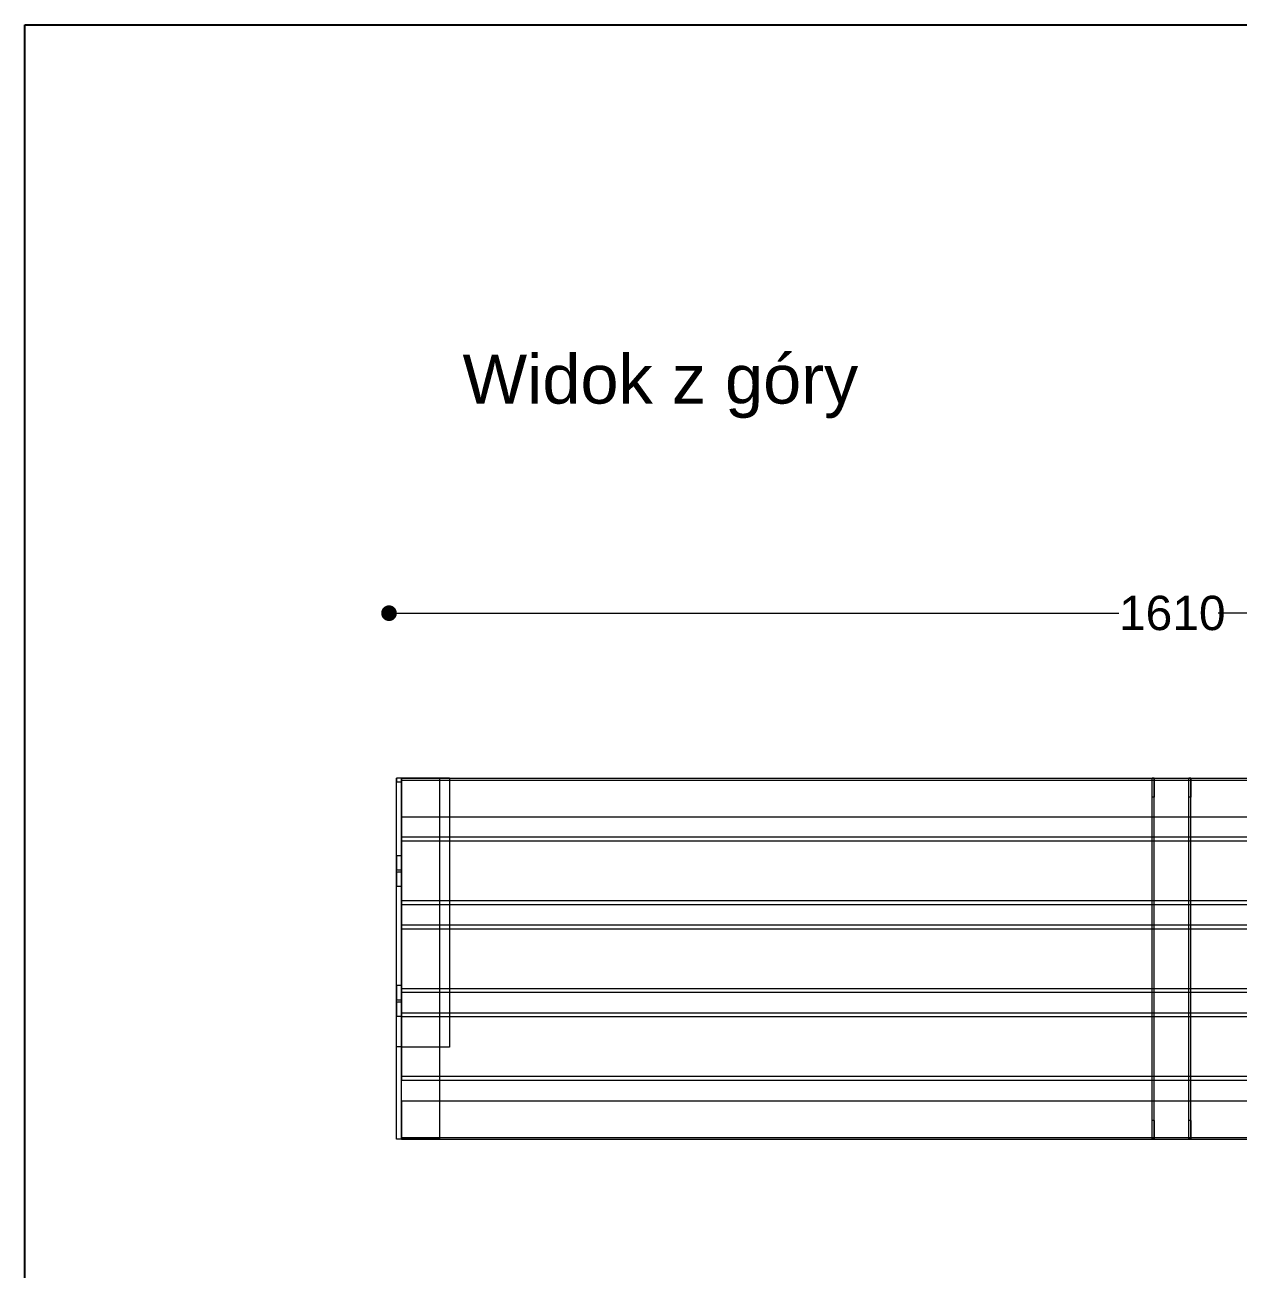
# Model space of a CAD drawing. Header units: millimetres. Extents: x 27531 to 32481, y 14140 to 19587.
# Drawn here: x 27531 to 28768, y 18318 to 19587 of the extents above; entities that cross this region are included whole.
import ezdxf

# ---------------------------------------------------------------- set-up
doc = ezdxf.new("R2010")
doc.units = ezdxf.units.MM
doc.header["$LTSCALE"] = 3
doc.layers.add('Warstwa 1', color=7, linetype='Continuous')
doc.layers.add('WymiaryARTUR', color=7, linetype='Continuous', lineweight=25)
doc.styles.get("Standard").update_dxf_attribs({"font": 'arial.ttf'})
doc.dimstyles.new('MATEUSZ', dxfattribs={"dimtxt": 35, "dimasz": 16, "dimexe": 0.18, "dimexo": 0.0625, "dimgap": 0.09, "dimtad": 0, "dimdec": 0, "dimdsep": 46, "dimtxsty": 'Standard', "dimblk": 'DOT', "dimcen": 0.09, "dimse1": 1, "dimse2": 1, "dimadec": 0, "dimazin": 0, "dimtfac": 1, "dimtdec": 0, "dimtofl": 0, "dimtmove": 0, "dimatfit": 3, "dimfxl": 1, "dimtolj": 1, "dimtzin": 0, "dimlwd": 9, "dimlwe": 9, "dimarcsym": 0})

# ---------------------------------------------------------------- blocks, each defined once
blk = doc.blocks.new('_Dot')
at = {"color": 0, "linetype": 'ByBlock', "lineweight": -2}
blk.add_line((-0.5, 0), (-1, 0), dxfattribs=at)
at = {"color": 0, "linetype": 'ByBlock', "const_width": 0.5}
blk.add_lwpolyline([(-0.25, 0, 1), (0.25, 0, 1)], format="xyb", close=True, dxfattribs=at)
blk = doc.blocks.new('*D22')
at = {"layer": 'Defpoints', "color": 0, "linetype": 'Continuous', "transparency": 16777216}
for p in [(29512.1, 18987.1), (27902.1, 18818.7), (29512.1, 18818.7)]:
    blk.add_point(p, dxfattribs=at)
at = {"layer": 'WymiaryARTUR', "color": 0, "linetype": 'Continuous', "lineweight": 9, "transparency": 16777216}
for p, q in [((27918.1, 18987.1), (28646.7, 18987.1)), ((29496.1, 18987.1), (28747.9, 18987.1))]:
    blk.add_line(p, q, dxfattribs=at)
at = {"layer": 'WymiaryARTUR', "color": 0, "linetype": 'Continuous', "lineweight": 9, "transparency": 16777216, "xscale": 16, "yscale": 16, "zscale": 16, "rotation": 180}
blk.add_blockref('_Dot', (27902.1, 18987.1), dxfattribs=at)
at = {"layer": 'WymiaryARTUR', "color": 0, "linetype": 'Continuous', "lineweight": 9, "transparency": 16777216, "xscale": 16, "yscale": 16, "zscale": 16}
blk.add_blockref('_Dot', (29512.1, 18987.1), dxfattribs=at)
at = {"layer": 'WymiaryARTUR', "color": 0, "linetype": 'Continuous', "transparency": 16777216, "insert": (28646.7, 18987.1), "char_height": 35, "attachment_point": 4}
blk.add_mtext('\\A1;1610', dxfattribs=at)
blk = doc.blocks.new('vfds')
at = {"layer": 'Warstwa 1', "color": 7, "lineweight": 18}
for points in [[(-15805, 35815.4), (-15805, 36089.4)], [(-15805, 36089.4), (-15805, 36089.4)], [(-15805, 36089.4), (-15805, 36085.5)], [(-15800, 36089.4), (-15805, 36089.4)], [(-15800, 36089.4), (-15805, 36089.4)], [(-15805, 35721.2), (-15805, 36085.5)], [(-15800, 36085.5), (-15805, 36085.5)], [(-15800, 35721.2), (-15800, 36089.4)], [(-15800, 36089.4), (-15800, 36089.4)], [(-15800, 35721.2), (-15800, 36089.4)], [(-15760.8, 36089.4), (-15800, 36089.4)], [(-15760.8, 36089.4), (-15800, 36089.4)], [(-15800, 36089.4), (-15800, 35815.3)], [(-15751, 36089.4), (-15800, 36089.4)], [(-15800, 36089.4), (-15800, 35815.3)], [(-15751, 36089.4), (-15800, 36089.4)], [(-15800, 36089.4), (-15800, 36089.4)], [(-15800, 35815.4), (-15800, 36089.4)], [(-15800, 36089.4), (-15800, 36089.4)], [(-15800, 36085.5), (-15800, 36089.4)], [(-15800, 36089.4), (-15800, 36089.4)], [(-15800, 36050.1), (-15800, 36089.4)], [(-15800, 36089.4), (-14229, 36089.4)], [(-15800, 36089.4), (-15800, 36087.4)], [(-15800, 36087.4), (-15800, 36050.1)], [(-15800, 36087.4), (-14229, 36087.4)], [(-15800, 35721.2), (-15800, 36085.5)], [(-15760.8, 35721.2), (-15760.8, 36089.4)], [(-15760.8, 36089.4), (-15760.8, 36089.4)], [(-15760.8, 35721.2), (-15760.8, 36089.4)], [(-15751, 36089.4), (-15751, 35815.3)], [(-15751, 36089.4), (-15751, 35815.3)], [(-15751, 36089.4), (-15751, 36089.4)], [(-15034.1, 35721.2), (-15034.1, 36089.4)], [(-15034.1, 36089.4), (-15034.1, 36089.4)], [(-15032.2, 36089.4), (-15034.1, 36089.4)], [(-15032.2, 36089.4), (-15034.1, 36089.4)], [(-15034.1, 36089.4), (-14994.9, 36089.4)], [(-15034.1, 35721.2), (-15034.1, 36089.4)], [(-15034.1, 36089.4), (-14994.9, 36089.4)], [(-15034.1, 35721.2), (-15034.1, 36089.4)], [(-15034.1, 36089.4), (-15034.1, 36089.4)], [(-15032.2, 36089.4), (-15032.2, 36089.4)], [(-15032.2, 35721.2), (-15032.2, 36089.4)], [(-14996.8, 35721.2), (-14996.8, 36089.4)], [(-14996.8, 36089.4), (-14996.8, 36089.4)], [(-14994.9, 36089.4), (-14996.8, 36089.4)], [(-14994.9, 36089.4), (-14996.8, 36089.4)], [(-14994.9, 36089.4), (-14994.9, 36089.4)], [(-14994.9, 35721.2), (-14994.9, 36089.4)], [(-14994.9, 35721.2), (-14994.9, 36089.4)], [(-14994.9, 35721.2), (-14994.9, 36089.4)], [(-14994.9, 36089.4), (-14994.9, 36089.4)], [(-15034.1, 35740.5), (-15034.1, 36070.1)], [(-15032.2, 36070.1), (-15034.1, 36070.1)], [(-15032.2, 35740.5), (-15032.2, 36070.1)], [(-14996.8, 35740.5), (-14996.8, 36070.1)], [(-14994.9, 36070.1), (-14996.8, 36070.1)], [(-14994.9, 35740.5), (-14994.9, 36070.1)], [(-15800, 36050.1), (-15800, 36050.1)], [(-15800, 36029.3), (-15800, 36029.3)], [(-15800, 35960.5), (-15800, 36029.3)], [(-14229, 36029.3), (-15800, 36029.3)], [(-15800, 36025.3), (-15800, 35964.4)], [(-14229, 36025.3), (-15800, 36025.3)], [(-15805, 36010.8), (-15800, 36010.8)], [(-15805, 36010.8), (-15800, 36010.8)], [(-15805, 35878.3), (-15805, 35996.1)], [(-15805, 35878.3), (-15805, 35996.1)], [(-15805, 35996.1), (-15800, 35996.1)], [(-15805, 35996.1), (-15800, 35996.1)], [(-15805, 35878.3), (-15805, 35996.1)], [(-15805, 35878.3), (-15805, 35996.1)], [(-15805, 35996.1), (-15800, 35996.1)], [(-15805, 35996.1), (-15800, 35996.1)], [(-15805, 35994.1), (-15800, 35994.1)], [(-15800, 35878.3), (-15800, 35996.1)], [(-15800, 35878.3), (-15800, 35996.1)], [(-15800, 35878.3), (-15800, 35996.1)], [(-15800, 35878.3), (-15800, 35996.1)], [(-15805, 35861.5), (-15805, 35979.4)], [(-15805, 35861.5), (-15805, 35979.4)], [(-15805, 35979.4), (-15800, 35979.4)], [(-15805, 35979.4), (-15800, 35979.4)], [(-15800, 35861.5), (-15800, 35979.4)], [(-15800, 35861.5), (-15800, 35979.4)], [(-14229, 35964.4), (-15800, 35964.4)], [(-14229, 35960.5), (-15800, 35960.5)], [(-15800, 35960.5), (-15800, 35960.5)], [(-14229, 35939.6), (-15800, 35939.6)], [(-15800, 35939.6), (-15800, 35939.6)], [(-15800, 35870.9), (-15800, 35939.6)], [(-15800, 35935.7), (-15800, 35874.8)], [(-14229, 35935.7), (-15800, 35935.7)], [(-15805, 35878.3), (-15800, 35878.3)], [(-15805, 35878.3), (-15800, 35878.3)], [(-15805, 35878.3), (-15800, 35878.3)], [(-15805, 35878.3), (-15800, 35878.3)], [(-14229, 35874.8), (-15800, 35874.8)], [(-15805, 35863.6), (-15800, 35863.6)], [(-15805, 35863.6), (-15800, 35863.6)], [(-14229, 35870.9), (-15800, 35870.9)], [(-15800, 35870.9), (-15800, 35870.9)], [(-15805, 35861.5), (-15800, 35861.5)], [(-15805, 35861.5), (-15800, 35861.5)], [(-14229, 35850), (-15800, 35850)], [(-14229, 35850), (-15800, 35850)], [(-15800, 35850), (-15800, 35850)], [(-15805, 35846.8), (-15800, 35846.8)], [(-15800, 35846.1), (-15800, 35785.2)], [(-14229, 35846.1), (-15800, 35846.1)], [(-14229, 35846.1), (-15800, 35846.1)], [(-15800, 35781.3), (-15800, 35846.1)], [(-15805, 35721.2), (-15805, 35815.4)], [(-15800, 35815.4), (-15805, 35815.4)], [(-15800, 35721.2), (-15800, 35815.4)], [(-15751, 35815.3), (-15800, 35815.3)], [(-15751, 35815.3), (-15800, 35815.3)], [(-15800, 35815.3), (-15800, 35815.3)], [(-15751, 35815.3), (-15751, 35815.3)], [(-14229, 35785.2), (-15800, 35785.2)], [(-14229, 35781.3), (-15800, 35781.3)], [(-15800, 35781.3), (-15800, 35781.3)], [(-15800, 35760.4), (-15800, 35723.1)], [(-15800, 35760.4), (-15800, 35760.4)], [(-15800, 35721.2), (-15800, 35760.4)], [(-15032.2, 35740.5), (-15034.1, 35740.5)], [(-14994.9, 35740.5), (-14996.8, 35740.5)], [(-15800, 35723.1), (-14229, 35723.1)], [(-15800, 35723.1), (-15800, 35721.2)], [(-15800, 35721.2), (-15805, 35721.2)], [(-15805, 35721.2), (-15805, 35721.2)], [(-15800, 35721.2), (-15805, 35721.2)], [(-15800, 35721.2), (-15800, 35721.2)], [(-15760.8, 35721.2), (-15800, 35721.2)], [(-15760.8, 35721.2), (-15800, 35721.2)], [(-15800, 35721.2), (-15800, 35721.2)], [(-15800, 35721.2), (-15800, 35721.2)], [(-15800, 35721.2), (-14229, 35721.2)], [(-15760.8, 35721.2), (-15760.8, 35721.2)], [(-15032.2, 35721.2), (-15034.1, 35721.2)], [(-15034.1, 35721.2), (-15034.1, 35721.2)], [(-15032.2, 35721.2), (-15034.1, 35721.2)], [(-15034.1, 35721.2), (-14994.9, 35721.2)], [(-15034.1, 35721.2), (-14994.9, 35721.2)], [(-15034.1, 35721.2), (-15034.1, 35721.2)], [(-15032.2, 35721.2), (-15032.2, 35721.2)], [(-14994.9, 35721.2), (-14996.8, 35721.2)], [(-14996.8, 35721.2), (-14996.8, 35721.2)], [(-14994.9, 35721.2), (-14996.8, 35721.2)], [(-14994.9, 35721.2), (-14994.9, 35721.2)], [(-14994.9, 35721.2), (-14994.9, 35721.2)]]:
    blk.add_lwpolyline(points, dxfattribs=at)
for points in [[(-15800, 36089.4), (-15276.4, 36089.4), (-14752.7, 36089.4), (-14229, 36089.4)], [(-15800, 36050.1), (-15276.4, 36050.1), (-14752.7, 36050.1), (-14229, 36050.1)], [(-15800, 36050.1), (-15276.4, 36050.1), (-14752.7, 36050.1), (-14229, 36050.1)], [(-14229, 36029.3), (-14752.7, 36029.3), (-15276.4, 36029.3), (-15800, 36029.3)], [(-14229, 35960.5), (-14752.7, 35960.5), (-15276.4, 35960.5), (-15800, 35960.5)], [(-14229, 35939.6), (-14752.7, 35939.6), (-15276.4, 35939.6), (-15800, 35939.6)], [(-14229, 35870.9), (-14752.7, 35870.9), (-15276.4, 35870.9), (-15800, 35870.9)], [(-14229, 35781.3), (-14752.7, 35781.3), (-15276.4, 35781.3), (-15800, 35781.3)], [(-15800, 35760.4), (-15276.4, 35760.4), (-14752.7, 35760.4), (-14229, 35760.4)], [(-15800, 35760.4), (-15276.4, 35760.4), (-14752.7, 35760.4), (-14229, 35760.4)], [(-15800, 35721.2), (-15276.4, 35721.2), (-14752.7, 35721.2), (-14229, 35721.2)]]:
    blk.add_open_spline(points, degree=3, dxfattribs=at)
for points, knots in [([(-15034.1, 36070.1), (-15034.1, 36071), (-15034.1, 36072), (-15034.1, 36072.9), (-15034.1, 36073.8), (-15034.1, 36074.8), (-15034.1, 36075.7), (-15034.1, 36076.6), (-15034.1, 36077.5), (-15034.1, 36078.3), (-15034.1, 36079.1), (-15034.1, 36080), (-15034.1, 36080.8), (-15034.1, 36081.5), (-15034.1, 36082.3), (-15034.1, 36083), (-15034.1, 36083.7), (-15034.1, 36084.3), (-15034.1, 36084.9), (-15034.1, 36085.5), (-15034.1, 36086.1), (-15034.1, 36086.6), (-15034.1, 36087), (-15034.1, 36087.5), (-15034.1, 36087.8), (-15034.1, 36088.2), (-15034.1, 36088.5), (-15034.1, 36088.7), (-15034.1, 36088.9), (-15034.1, 36089), (-15034.1, 36089.1), (-15034.1, 36089.2), (-15034.1, 36089.3), (-15034.1, 36089.3), (-15034.1, 36089.4), (-15034.1, 36089.4), (-15034.1, 36089.4)], [0, 0, 0, 0, 1, 1, 1, 2, 2, 2, 3, 3, 3, 4, 4, 4, 5, 5, 5, 6, 6, 6, 7, 7, 7, 8, 8, 8, 9, 9, 9, 10, 10, 10, 11, 11, 11, 12, 12, 12, 12]), ([(-15032.2, 36089.4), (-15032.2, 36089.4), (-15032.2, 36089.3), (-15032.2, 36089.2), (-15032.2, 36089.1), (-15032.2, 36088.8), (-15032.2, 36088.6), (-15032.2, 36088.3), (-15032.2, 36088), (-15032.2, 36087.6), (-15032.2, 36087.2), (-15032.2, 36086.7), (-15032.2, 36086.2), (-15032.2, 36085.7), (-15032.2, 36085.1), (-15032.2, 36084.5), (-15032.2, 36083.8), (-15032.2, 36083.2), (-15032.2, 36082.5), (-15032.2, 36081.7), (-15032.2, 36081), (-15032.2, 36080.2), (-15032.2, 36079.4), (-15032.2, 36078.6), (-15032.2, 36077.7), (-15032.2, 36076.9), (-15032.2, 36076), (-15032.2, 36075.1), (-15032.2, 36074.5), (-15032.2, 36073.9), (-15032.2, 36073.3), (-15032.2, 36072.9), (-15032.2, 36072.5), (-15032.2, 36072.1), (-15032.2, 36071.4), (-15032.2, 36070.8), (-15032.2, 36070.1)], [0, 0, 0, 0, 1, 1, 1, 2, 2, 2, 3, 3, 3, 4, 4, 4, 5, 5, 5, 6, 6, 6, 7, 7, 7, 8, 8, 8, 9, 9, 9, 10, 10, 10, 11, 11, 11, 12, 12, 12, 12]), ([(-14996.8, 36070.1), (-14996.8, 36071), (-14996.8, 36072), (-14996.8, 36072.9), (-14996.8, 36073.8), (-14996.8, 36074.8), (-14996.8, 36075.7), (-14996.8, 36076.6), (-14996.8, 36077.5), (-14996.8, 36078.3), (-14996.8, 36079.1), (-14996.8, 36080), (-14996.8, 36080.8), (-14996.8, 36081.5), (-14996.8, 36082.3), (-14996.8, 36083), (-14996.8, 36083.7), (-14996.8, 36084.3), (-14996.8, 36084.9), (-14996.8, 36085.5), (-14996.8, 36086.1), (-14996.8, 36086.6), (-14996.8, 36087), (-14996.8, 36087.5), (-14996.8, 36087.8), (-14996.8, 36088.2), (-14996.8, 36088.5), (-14996.8, 36088.7), (-14996.8, 36088.9), (-14996.8, 36089), (-14996.8, 36089.1), (-14996.8, 36089.2), (-14996.8, 36089.3), (-14996.8, 36089.3), (-14996.8, 36089.4), (-14996.8, 36089.4), (-14996.8, 36089.4)], [0, 0, 0, 0, 1, 1, 1, 2, 2, 2, 3, 3, 3, 4, 4, 4, 5, 5, 5, 6, 6, 6, 7, 7, 7, 8, 8, 8, 9, 9, 9, 10, 10, 10, 11, 11, 11, 12, 12, 12, 12]), ([(-14994.9, 36089.4), (-14994.9, 36089.4), (-14994.9, 36089.3), (-14994.9, 36089.2), (-14994.9, 36089.1), (-14994.9, 36088.8), (-14994.9, 36088.6), (-14994.9, 36088.3), (-14994.9, 36088), (-14994.9, 36087.6), (-14994.9, 36087.2), (-14994.9, 36086.7), (-14994.9, 36086.2), (-14994.9, 36085.7), (-14994.9, 36085.1), (-14994.9, 36084.5), (-14994.9, 36083.8), (-14994.9, 36083.2), (-14994.9, 36082.5), (-14994.9, 36081.7), (-14994.9, 36081), (-14994.9, 36080.2), (-14994.9, 36079.4), (-14994.9, 36078.6), (-14994.9, 36077.7), (-14994.9, 36076.9), (-14994.9, 36076), (-14994.9, 36075.1), (-14994.9, 36074.5), (-14994.9, 36073.9), (-14994.9, 36073.3), (-14994.9, 36072.9), (-14994.9, 36072.5), (-14994.9, 36072.1), (-14994.9, 36071.4), (-14994.9, 36070.8), (-14994.9, 36070.1)], [0, 0, 0, 0, 1, 1, 1, 2, 2, 2, 3, 3, 3, 4, 4, 4, 5, 5, 5, 6, 6, 6, 7, 7, 7, 8, 8, 8, 9, 9, 9, 10, 10, 10, 11, 11, 11, 12, 12, 12, 12]), ([(-15800, 36029.3), (-15800, 36029.3), (-15800, 36029.1), (-15800, 36029), (-15800, 36028.8), (-15800, 36028.5), (-15800, 36028.2), (-15800, 36027.9), (-15800, 36027.5), (-15800, 36027.1), (-15800, 36026.7), (-15800, 36026.3), (-15800, 36025.8), (-15800, 36025.6), (-15800, 36025.5), (-15800, 36025.3)], [0, 0, 0, 0, 1, 1, 1, 2, 2, 2, 3, 3, 3, 4, 4, 4, 5, 5, 5, 5]), ([(-15805, 36010.8), (-15805, 36010.8), (-15805, 36010.7), (-15805, 36010.4), (-15805, 36010.2), (-15805, 36009.8), (-15805, 36009.3), (-15805, 36008.8), (-15805, 36008.2), (-15805, 36007.5), (-15805, 36006.8), (-15805, 36006), (-15805, 36005.1), (-15805, 36004.2), (-15805, 36003.3), (-15805, 36002.3), (-15805, 36001.3), (-15805, 36000.2), (-15805, 35999.2), (-15805, 35998.2), (-15805, 35997.1), (-15805, 35996.1)], [0, 0, 0, 0, 1, 1, 1, 2, 2, 2, 3, 3, 3, 4, 4, 4, 5, 5, 5, 6, 6, 6, 7, 7, 7, 7]), ([(-15805, 35996.1), (-15805, 35997.2), (-15805, 35998.4), (-15805, 35999.5), (-15805, 36000.6), (-15805, 36001.6), (-15805, 36002.7), (-15805, 36003.6), (-15805, 36004.6), (-15805, 36005.5), (-15805, 36006.3), (-15805, 36007.1), (-15805, 36007.8), (-15805, 36008.4), (-15805, 36009), (-15805, 36009.5), (-15805, 36009.9), (-15805, 36010.3), (-15805, 36010.5), (-15805, 36010.7), (-15805, 36010.8), (-15805, 36010.8)], [0, 0, 0, 0, 1, 1, 1, 2, 2, 2, 3, 3, 3, 4, 4, 4, 5, 5, 5, 6, 6, 6, 7, 7, 7, 7]), ([(-15805, 36010.8), (-15805, 36010.8), (-15805, 36010.7), (-15805, 36010.4), (-15805, 36010.2), (-15805, 36009.8), (-15805, 36009.3), (-15805, 36008.8), (-15805, 36008.2), (-15805, 36007.5), (-15805, 36006.8), (-15805, 36006), (-15805, 36005.1), (-15805, 36004.2), (-15805, 36003.3), (-15805, 36002.3), (-15805, 36001.3), (-15805, 36000.2), (-15805, 35999.2), (-15805, 35998.2), (-15805, 35997.1), (-15805, 35996.1)], [0, 0, 0, 0, 1, 1, 1, 2, 2, 2, 3, 3, 3, 4, 4, 4, 5, 5, 5, 6, 6, 6, 7, 7, 7, 7]), ([(-15805, 35996.1), (-15805, 35997.2), (-15805, 35998.4), (-15805, 35999.5), (-15805, 36000.6), (-15805, 36001.6), (-15805, 36002.7), (-15805, 36003.6), (-15805, 36004.6), (-15805, 36005.5), (-15805, 36006.3), (-15805, 36007.1), (-15805, 36007.8), (-15805, 36008.4), (-15805, 36009), (-15805, 36009.5), (-15805, 36009.9), (-15805, 36010.3), (-15805, 36010.5), (-15805, 36010.7), (-15805, 36010.8), (-15805, 36010.8)], [0, 0, 0, 0, 1, 1, 1, 2, 2, 2, 3, 3, 3, 4, 4, 4, 5, 5, 5, 6, 6, 6, 7, 7, 7, 7]), ([(-15800, 36010.8), (-15800, 36010.8), (-15800, 36010.7), (-15800, 36010.4), (-15800, 36010.2), (-15800, 36009.8), (-15800, 36009.3), (-15800, 36008.8), (-15800, 36008.2), (-15800, 36007.5), (-15800, 36006.8), (-15800, 36006), (-15800, 36005.1), (-15800, 36004.2), (-15800, 36003.3), (-15800, 36002.3), (-15800, 36001.3), (-15800, 36000.2), (-15800, 35999.2), (-15800, 35998.2), (-15800, 35997.1), (-15800, 35996.1)], [0, 0, 0, 0, 1, 1, 1, 2, 2, 2, 3, 3, 3, 4, 4, 4, 5, 5, 5, 6, 6, 6, 7, 7, 7, 7]), ([(-15800, 35996.1), (-15800, 35997.2), (-15800, 35998.4), (-15800, 35999.5), (-15800, 36000.6), (-15800, 36001.6), (-15800, 36002.7), (-15800, 36003.6), (-15800, 36004.6), (-15800, 36005.5), (-15800, 36006.3), (-15800, 36007.1), (-15800, 36007.8), (-15800, 36008.4), (-15800, 36009), (-15800, 36009.5), (-15800, 36009.9), (-15800, 36010.3), (-15800, 36010.5), (-15800, 36010.7), (-15800, 36010.8), (-15800, 36010.8)], [0, 0, 0, 0, 1, 1, 1, 2, 2, 2, 3, 3, 3, 4, 4, 4, 5, 5, 5, 6, 6, 6, 7, 7, 7, 7]), ([(-15800, 36010.8), (-15800, 36010.8), (-15800, 36010.7), (-15800, 36010.4), (-15800, 36010.2), (-15800, 36009.8), (-15800, 36009.3), (-15800, 36008.8), (-15800, 36008.2), (-15800, 36007.5), (-15800, 36006.8), (-15800, 36006), (-15800, 36005.1), (-15800, 36004.2), (-15800, 36003.3), (-15800, 36002.3), (-15800, 36001.3), (-15800, 36000.2), (-15800, 35999.2), (-15800, 35998.2), (-15800, 35997.1), (-15800, 35996.1)], [0, 0, 0, 0, 1, 1, 1, 2, 2, 2, 3, 3, 3, 4, 4, 4, 5, 5, 5, 6, 6, 6, 7, 7, 7, 7]), ([(-15800, 35996.1), (-15800, 35997.2), (-15800, 35998.4), (-15800, 35999.5), (-15800, 36000.6), (-15800, 36001.6), (-15800, 36002.7), (-15800, 36003.6), (-15800, 36004.6), (-15800, 36005.5), (-15800, 36006.3), (-15800, 36007.1), (-15800, 36007.8), (-15800, 36008.4), (-15800, 36009), (-15800, 36009.5), (-15800, 36009.9), (-15800, 36010.3), (-15800, 36010.5), (-15800, 36010.7), (-15800, 36010.8), (-15800, 36010.8)], [0, 0, 0, 0, 1, 1, 1, 2, 2, 2, 3, 3, 3, 4, 4, 4, 5, 5, 5, 6, 6, 6, 7, 7, 7, 7]), ([(-15805, 35994.1), (-15805, 35994.1), (-15805, 35994), (-15805, 35993.7), (-15805, 35993.4), (-15805, 35993.1), (-15805, 35992.6), (-15805, 35992.1), (-15805, 35991.4), (-15805, 35990.7), (-15805, 35990), (-15805, 35989.2), (-15805, 35988.4), (-15805, 35987.5), (-15805, 35986.5), (-15805, 35985.5), (-15805, 35984.5), (-15805, 35983.5), (-15805, 35982.4), (-15805, 35981.4), (-15805, 35980.4), (-15805, 35979.4)], [0, 0, 0, 0, 1, 1, 1, 2, 2, 2, 3, 3, 3, 4, 4, 4, 5, 5, 5, 6, 6, 6, 7, 7, 7, 7]), ([(-15805, 35979.4), (-15805, 35980.5), (-15805, 35981.6), (-15805, 35982.7), (-15805, 35983.8), (-15805, 35984.9), (-15805, 35985.9), (-15805, 35986.9), (-15805, 35987.8), (-15805, 35988.7), (-15805, 35989.6), (-15805, 35990.3), (-15805, 35991), (-15805, 35991.7), (-15805, 35992.3), (-15805, 35992.7), (-15805, 35993.2), (-15805, 35993.5), (-15805, 35993.8), (-15805, 35994), (-15805, 35994.1), (-15805, 35994.1)], [0, 0, 0, 0, 1, 1, 1, 2, 2, 2, 3, 3, 3, 4, 4, 4, 5, 5, 5, 6, 6, 6, 7, 7, 7, 7]), ([(-15800, 35994.1), (-15800, 35994.1), (-15800, 35994), (-15800, 35993.7), (-15800, 35993.4), (-15800, 35993.1), (-15800, 35992.6), (-15800, 35992.1), (-15800, 35991.4), (-15800, 35990.7), (-15800, 35990), (-15800, 35989.2), (-15800, 35988.4), (-15800, 35987.5), (-15800, 35986.5), (-15800, 35985.5), (-15800, 35984.5), (-15800, 35983.5), (-15800, 35982.4), (-15800, 35981.4), (-15800, 35980.4), (-15800, 35979.4)], [0, 0, 0, 0, 1, 1, 1, 2, 2, 2, 3, 3, 3, 4, 4, 4, 5, 5, 5, 6, 6, 6, 7, 7, 7, 7]), ([(-15800, 35979.4), (-15800, 35980.5), (-15800, 35981.6), (-15800, 35982.7), (-15800, 35983.8), (-15800, 35984.9), (-15800, 35985.9), (-15800, 35986.9), (-15800, 35987.8), (-15800, 35988.7), (-15800, 35989.6), (-15800, 35990.3), (-15800, 35991), (-15800, 35991.7), (-15800, 35992.3), (-15800, 35992.7), (-15800, 35993.2), (-15800, 35993.5), (-15800, 35993.8), (-15800, 35994), (-15800, 35994.1), (-15800, 35994.1)], [0, 0, 0, 0, 1, 1, 1, 2, 2, 2, 3, 3, 3, 4, 4, 4, 5, 5, 5, 6, 6, 6, 7, 7, 7, 7]), ([(-15800, 35964.4), (-15800, 35964), (-15800, 35963.5), (-15800, 35963.1), (-15800, 35962.7), (-15800, 35962.3), (-15800, 35961.9), (-15800, 35961.6), (-15800, 35961.3), (-15800, 35961.1), (-15800, 35960.9), (-15800, 35960.7), (-15800, 35960.6), (-15800, 35960.5), (-15800, 35960.5), (-15800, 35960.5)], [0, 0, 0, 0, 1, 1, 1, 2, 2, 2, 3, 3, 3, 4, 4, 4, 5, 5, 5, 5]), ([(-15800, 35939.6), (-15800, 35939.6), (-15800, 35939.6), (-15800, 35939.4), (-15800, 35939.3), (-15800, 35939), (-15800, 35938.8), (-15800, 35938.5), (-15800, 35938.1), (-15800, 35937.8), (-15800, 35937.4), (-15800, 35937), (-15800, 35936.6), (-15800, 35936.3), (-15800, 35936), (-15800, 35935.7)], [0, 0, 0, 0, 1, 1, 1, 2, 2, 2, 3, 3, 3, 4, 4, 4, 5, 5, 5, 5]), ([(-15805, 35878.3), (-15805, 35877.1), (-15805, 35876), (-15805, 35874.9), (-15805, 35873.8), (-15805, 35872.7), (-15805, 35871.7), (-15805, 35870.7), (-15805, 35869.8), (-15805, 35868.9), (-15805, 35868.1), (-15805, 35867.3), (-15805, 35866.6), (-15805, 35865.9), (-15805, 35865.4), (-15805, 35864.9), (-15805, 35864.4), (-15805, 35864.1), (-15805, 35863.9), (-15805, 35863.7), (-15805, 35863.6), (-15805, 35863.6)], [0, 0, 0, 0, 1, 1, 1, 2, 2, 2, 3, 3, 3, 4, 4, 4, 5, 5, 5, 6, 6, 6, 7, 7, 7, 7]), ([(-15805, 35863.6), (-15805, 35863.6), (-15805, 35863.7), (-15805, 35863.9), (-15805, 35864.2), (-15805, 35864.6), (-15805, 35865.1), (-15805, 35865.6), (-15805, 35866.2), (-15805, 35866.9), (-15805, 35867.6), (-15805, 35868.4), (-15805, 35869.3), (-15805, 35870.2), (-15805, 35871.1), (-15805, 35872.1), (-15805, 35873.1), (-15805, 35874.2), (-15805, 35875.2), (-15805, 35876.2), (-15805, 35877.3), (-15805, 35878.3)], [0, 0, 0, 0, 1, 1, 1, 2, 2, 2, 3, 3, 3, 4, 4, 4, 5, 5, 5, 6, 6, 6, 7, 7, 7, 7]), ([(-15805, 35878.3), (-15805, 35877.1), (-15805, 35876), (-15805, 35874.9), (-15805, 35873.8), (-15805, 35872.7), (-15805, 35871.7), (-15805, 35870.7), (-15805, 35869.8), (-15805, 35868.9), (-15805, 35868.1), (-15805, 35867.3), (-15805, 35866.6), (-15805, 35865.9), (-15805, 35865.4), (-15805, 35864.9), (-15805, 35864.4), (-15805, 35864.1), (-15805, 35863.9), (-15805, 35863.7), (-15805, 35863.6), (-15805, 35863.6)], [0, 0, 0, 0, 1, 1, 1, 2, 2, 2, 3, 3, 3, 4, 4, 4, 5, 5, 5, 6, 6, 6, 7, 7, 7, 7]), ([(-15805, 35863.6), (-15805, 35863.6), (-15805, 35863.7), (-15805, 35863.9), (-15805, 35864.2), (-15805, 35864.6), (-15805, 35865.1), (-15805, 35865.6), (-15805, 35866.2), (-15805, 35866.9), (-15805, 35867.6), (-15805, 35868.4), (-15805, 35869.3), (-15805, 35870.2), (-15805, 35871.1), (-15805, 35872.1), (-15805, 35873.1), (-15805, 35874.2), (-15805, 35875.2), (-15805, 35876.2), (-15805, 35877.3), (-15805, 35878.3)], [0, 0, 0, 0, 1, 1, 1, 2, 2, 2, 3, 3, 3, 4, 4, 4, 5, 5, 5, 6, 6, 6, 7, 7, 7, 7]), ([(-15800, 35878.3), (-15800, 35877.1), (-15800, 35876), (-15800, 35874.9), (-15800, 35873.8), (-15800, 35872.7), (-15800, 35871.7), (-15800, 35870.7), (-15800, 35869.8), (-15800, 35868.9), (-15800, 35868.1), (-15800, 35867.3), (-15800, 35866.6), (-15800, 35865.9), (-15800, 35865.4), (-15800, 35864.9), (-15800, 35864.4), (-15800, 35864.1), (-15800, 35863.9), (-15800, 35863.7), (-15800, 35863.6), (-15800, 35863.6)], [0, 0, 0, 0, 1, 1, 1, 2, 2, 2, 3, 3, 3, 4, 4, 4, 5, 5, 5, 6, 6, 6, 7, 7, 7, 7]), ([(-15800, 35863.6), (-15800, 35863.6), (-15800, 35863.7), (-15800, 35863.9), (-15800, 35864.2), (-15800, 35864.6), (-15800, 35865.1), (-15800, 35865.6), (-15800, 35866.2), (-15800, 35866.9), (-15800, 35867.6), (-15800, 35868.4), (-15800, 35869.3), (-15800, 35870.2), (-15800, 35871.1), (-15800, 35872.1), (-15800, 35873.1), (-15800, 35874.2), (-15800, 35875.2), (-15800, 35876.2), (-15800, 35877.3), (-15800, 35878.3)], [0, 0, 0, 0, 1, 1, 1, 2, 2, 2, 3, 3, 3, 4, 4, 4, 5, 5, 5, 6, 6, 6, 7, 7, 7, 7]), ([(-15800, 35878.3), (-15800, 35877.1), (-15800, 35876), (-15800, 35874.9), (-15800, 35873.8), (-15800, 35872.7), (-15800, 35871.7), (-15800, 35870.7), (-15800, 35869.8), (-15800, 35868.9), (-15800, 35868.1), (-15800, 35867.3), (-15800, 35866.6), (-15800, 35865.9), (-15800, 35865.4), (-15800, 35864.9), (-15800, 35864.4), (-15800, 35864.1), (-15800, 35863.9), (-15800, 35863.7), (-15800, 35863.6), (-15800, 35863.6)], [0, 0, 0, 0, 1, 1, 1, 2, 2, 2, 3, 3, 3, 4, 4, 4, 5, 5, 5, 6, 6, 6, 7, 7, 7, 7]), ([(-15800, 35863.6), (-15800, 35863.6), (-15800, 35863.7), (-15800, 35863.9), (-15800, 35864.2), (-15800, 35864.6), (-15800, 35865.1), (-15800, 35865.6), (-15800, 35866.2), (-15800, 35866.9), (-15800, 35867.6), (-15800, 35868.4), (-15800, 35869.3), (-15800, 35870.2), (-15800, 35871.1), (-15800, 35872.1), (-15800, 35873.1), (-15800, 35874.2), (-15800, 35875.2), (-15800, 35876.2), (-15800, 35877.3), (-15800, 35878.3)], [0, 0, 0, 0, 1, 1, 1, 2, 2, 2, 3, 3, 3, 4, 4, 4, 5, 5, 5, 6, 6, 6, 7, 7, 7, 7]), ([(-15800, 35874.8), (-15800, 35874.4), (-15800, 35873.8), (-15800, 35873.4), (-15800, 35873), (-15800, 35872.6), (-15800, 35872.2), (-15800, 35871.9), (-15800, 35871.6), (-15800, 35871.4), (-15800, 35871.1), (-15800, 35871), (-15800, 35870.9), (-15800, 35870.9), (-15800, 35870.9), (-15800, 35870.9)], [0, 0, 0, 0, 1, 1, 1, 2, 2, 2, 3, 3, 3, 4, 4, 4, 5, 5, 5, 5]), ([(-15805, 35861.5), (-15805, 35860.4), (-15805, 35859.3), (-15805, 35858.2), (-15805, 35857.1), (-15805, 35856), (-15805, 35855), (-15805, 35854), (-15805, 35853), (-15805, 35852.2), (-15805, 35851.3), (-15805, 35850.5), (-15805, 35849.9), (-15805, 35849.2), (-15805, 35848.6), (-15805, 35848.2), (-15805, 35847.7), (-15805, 35847.3), (-15805, 35847.1), (-15805, 35846.9), (-15805, 35846.8), (-15805, 35846.8)], [0, 0, 0, 0, 1, 1, 1, 2, 2, 2, 3, 3, 3, 4, 4, 4, 5, 5, 5, 6, 6, 6, 7, 7, 7, 7]), ([(-15805, 35846.8), (-15805, 35846.8), (-15805, 35846.9), (-15805, 35847.2), (-15805, 35847.4), (-15805, 35847.8), (-15805, 35848.3), (-15805, 35848.8), (-15805, 35849.4), (-15805, 35850.1), (-15805, 35850.9), (-15805, 35851.6), (-15805, 35852.5), (-15805, 35853.4), (-15805, 35854.4), (-15805, 35855.4), (-15805, 35856.4), (-15805, 35857.4), (-15805, 35858.5), (-15805, 35859.5), (-15805, 35860.5), (-15805, 35861.5)], [0, 0, 0, 0, 1, 1, 1, 2, 2, 2, 3, 3, 3, 4, 4, 4, 5, 5, 5, 6, 6, 6, 7, 7, 7, 7]), ([(-15800, 35861.5), (-15800, 35860.4), (-15800, 35859.3), (-15800, 35858.2), (-15800, 35857.1), (-15800, 35856), (-15800, 35855), (-15800, 35854), (-15800, 35853), (-15800, 35852.2), (-15800, 35851.3), (-15800, 35850.5), (-15800, 35849.9), (-15800, 35849.2), (-15800, 35848.6), (-15800, 35848.2), (-15800, 35847.7), (-15800, 35847.3), (-15800, 35847.1), (-15800, 35846.9), (-15800, 35846.8), (-15800, 35846.8)], [0, 0, 0, 0, 1, 1, 1, 2, 2, 2, 3, 3, 3, 4, 4, 4, 5, 5, 5, 6, 6, 6, 7, 7, 7, 7]), ([(-15800, 35846.8), (-15800, 35846.8), (-15800, 35846.9), (-15800, 35847.2), (-15800, 35847.4), (-15800, 35847.8), (-15800, 35848.3), (-15800, 35848.8), (-15800, 35849.4), (-15800, 35850.1), (-15800, 35850.9), (-15800, 35851.6), (-15800, 35852.5), (-15800, 35853.4), (-15800, 35854.4), (-15800, 35855.4), (-15800, 35856.4), (-15800, 35857.4), (-15800, 35858.5), (-15800, 35859.5), (-15800, 35860.5), (-15800, 35861.5)], [0, 0, 0, 0, 1, 1, 1, 2, 2, 2, 3, 3, 3, 4, 4, 4, 5, 5, 5, 6, 6, 6, 7, 7, 7, 7]), ([(-15800, 35850), (-15800, 35850), (-15800, 35850), (-15800, 35849.8), (-15800, 35849.7), (-15800, 35849.4), (-15800, 35849.2), (-15800, 35848.9), (-15800, 35848.5), (-15800, 35848.2), (-15800, 35847.8), (-15800, 35847.4), (-15800, 35847), (-15800, 35846.7), (-15800, 35846.4), (-15800, 35846.1)], [0, 0, 0, 0, 1, 1, 1, 2, 2, 2, 3, 3, 3, 4, 4, 4, 5, 5, 5, 5]), ([(-15800, 35846.1), (-15800, 35846.5), (-15800, 35847.1), (-15800, 35847.5), (-15800, 35847.9), (-15800, 35848.3), (-15800, 35848.6), (-15800, 35849), (-15800, 35849.2), (-15800, 35849.5), (-15800, 35849.7), (-15800, 35849.9), (-15800, 35850), (-15800, 35850), (-15800, 35850), (-15800, 35850)], [0, 0, 0, 0, 1, 1, 1, 2, 2, 2, 3, 3, 3, 4, 4, 4, 5, 5, 5, 5]), ([(-15800, 35785.2), (-15800, 35784.8), (-15800, 35784.2), (-15800, 35783.8), (-15800, 35783.4), (-15800, 35783), (-15800, 35782.6), (-15800, 35782.3), (-15800, 35782), (-15800, 35781.8), (-15800, 35781.5), (-15800, 35781.4), (-15800, 35781.3), (-15800, 35781.3), (-15800, 35781.3), (-15800, 35781.3)], [0, 0, 0, 0, 1, 1, 1, 2, 2, 2, 3, 3, 3, 4, 4, 4, 5, 5, 5, 5]), ([(-15034.1, 35721.2), (-15034.1, 35721.2), (-15034.1, 35721.2), (-15034.1, 35721.4), (-15034.1, 35721.5), (-15034.1, 35721.7), (-15034.1, 35722), (-15034.1, 35722.3), (-15034.1, 35722.6), (-15034.1, 35723), (-15034.1, 35723.4), (-15034.1, 35723.9), (-15034.1, 35724.4), (-15034.1, 35724.9), (-15034.1, 35725.5), (-15034.1, 35726.1), (-15034.1, 35726.7), (-15034.1, 35727.4), (-15034.1, 35728.1), (-15034.1, 35728.8), (-15034.1, 35729.6), (-15034.1, 35730.4), (-15034.1, 35731.2), (-15034.1, 35732), (-15034.1, 35732.8), (-15034.1, 35733.7), (-15034.1, 35734.6), (-15034.1, 35735.5), (-15034.1, 35736.1), (-15034.1, 35736.7), (-15034.1, 35737.3), (-15034.1, 35737.7), (-15034.1, 35738.1), (-15034.1, 35738.5), (-15034.1, 35739.2), (-15034.1, 35739.8), (-15034.1, 35740.5)], [0, 0, 0, 0, 1, 1, 1, 2, 2, 2, 3, 3, 3, 4, 4, 4, 5, 5, 5, 6, 6, 6, 7, 7, 7, 8, 8, 8, 9, 9, 9, 10, 10, 10, 11, 11, 11, 12, 12, 12, 12]), ([(-15032.2, 35740.5), (-15032.2, 35739.5), (-15032.2, 35738.6), (-15032.2, 35737.7), (-15032.2, 35736.7), (-15032.2, 35735.8), (-15032.2, 35734.9), (-15032.2, 35734), (-15032.2, 35733.1), (-15032.2, 35732.3), (-15032.2, 35731.4), (-15032.2, 35730.6), (-15032.2, 35729.8), (-15032.2, 35729), (-15032.2, 35728.3), (-15032.2, 35727.6), (-15032.2, 35726.9), (-15032.2, 35726.2), (-15032.2, 35725.6), (-15032.2, 35725), (-15032.2, 35724.5), (-15032.2, 35724), (-15032.2, 35723.5), (-15032.2, 35723.1), (-15032.2, 35722.7), (-15032.2, 35722.4), (-15032.2, 35722.1), (-15032.2, 35721.8), (-15032.2, 35721.7), (-15032.2, 35721.5), (-15032.2, 35721.4), (-15032.2, 35721.4), (-15032.2, 35721.3), (-15032.2, 35721.3), (-15032.2, 35721.2), (-15032.2, 35721.2), (-15032.2, 35721.2)], [0, 0, 0, 0, 1, 1, 1, 2, 2, 2, 3, 3, 3, 4, 4, 4, 5, 5, 5, 6, 6, 6, 7, 7, 7, 8, 8, 8, 9, 9, 9, 10, 10, 10, 11, 11, 11, 12, 12, 12, 12]), ([(-14996.8, 35721.2), (-14996.8, 35721.2), (-14996.8, 35721.2), (-14996.8, 35721.4), (-14996.8, 35721.5), (-14996.8, 35721.7), (-14996.8, 35722), (-14996.8, 35722.3), (-14996.8, 35722.6), (-14996.8, 35723), (-14996.8, 35723.4), (-14996.8, 35723.9), (-14996.8, 35724.4), (-14996.8, 35724.9), (-14996.8, 35725.5), (-14996.8, 35726.1), (-14996.8, 35726.7), (-14996.8, 35727.4), (-14996.8, 35728.1), (-14996.8, 35728.8), (-14996.8, 35729.6), (-14996.8, 35730.4), (-14996.8, 35731.2), (-14996.8, 35732), (-14996.8, 35732.8), (-14996.8, 35733.7), (-14996.8, 35734.6), (-14996.8, 35735.5), (-14996.8, 35736.1), (-14996.8, 35736.7), (-14996.8, 35737.3), (-14996.8, 35737.7), (-14996.8, 35738.1), (-14996.8, 35738.5), (-14996.8, 35739.2), (-14996.8, 35739.8), (-14996.8, 35740.5)], [0, 0, 0, 0, 1, 1, 1, 2, 2, 2, 3, 3, 3, 4, 4, 4, 5, 5, 5, 6, 6, 6, 7, 7, 7, 8, 8, 8, 9, 9, 9, 10, 10, 10, 11, 11, 11, 12, 12, 12, 12]), ([(-14994.9, 35740.5), (-14994.9, 35739.5), (-14994.9, 35738.6), (-14994.9, 35737.7), (-14994.9, 35736.7), (-14994.9, 35735.8), (-14994.9, 35734.9), (-14994.9, 35734), (-14994.9, 35733.1), (-14994.9, 35732.3), (-14994.9, 35731.4), (-14994.9, 35730.6), (-14994.9, 35729.8), (-14994.9, 35729), (-14994.9, 35728.3), (-14994.9, 35727.6), (-14994.9, 35726.9), (-14994.9, 35726.2), (-14994.9, 35725.6), (-14994.9, 35725), (-14994.9, 35724.5), (-14994.9, 35724), (-14994.9, 35723.5), (-14994.9, 35723.1), (-14994.9, 35722.7), (-14994.9, 35722.4), (-14994.9, 35722.1), (-14994.9, 35721.8), (-14994.9, 35721.7), (-14994.9, 35721.5), (-14994.9, 35721.4), (-14994.9, 35721.4), (-14994.9, 35721.3), (-14994.9, 35721.3), (-14994.9, 35721.2), (-14994.9, 35721.2), (-14994.9, 35721.2)], [0, 0, 0, 0, 1, 1, 1, 2, 2, 2, 3, 3, 3, 4, 4, 4, 5, 5, 5, 6, 6, 6, 7, 7, 7, 8, 8, 8, 9, 9, 9, 10, 10, 10, 11, 11, 11, 12, 12, 12, 12])]:
    blk.add_open_spline(points, degree=3, knots=knots, dxfattribs=at)

msp = doc.modelspace()

# ---------------------------------------------------------------- linework, layer by layer
msp.add_lwpolyline([(27530.6, 19587.1), (32481, 19587.1), (32481, 14139.6), (27530.6, 14139.6)], close=True)

# ---------------------------------------------------------------- block references
msp.add_blockref('vfds', (43714.8, -17270.7))

# ---------------------------------------------------------------- texts
at = {"insert": (27977.1, 19250.9), "char_height": 50, "attachment_point": 1}
msp.add_mtext_dynamic_manual_height_columns('Widok z góry', width=1167.306, gutter_width=1, heights=[0], dxfattribs=at)

# ---------------------------------------------------------------- dimensions: what is measured, and where the dimension line sits
at = {"layer": 'WymiaryARTUR', "color": 7, "linetype": 'Continuous'}
dim = msp.add_linear_dim(base=(29512.1, 18987.1), p1=(27902.1, 18818.7), p2=(29512.1, 18818.7), dimstyle='MATEUSZ', dxfattribs=at)
dim.commit()
dim.dimension.update_dxf_attribs({"geometry": '*D22', "text_midpoint": (28697.3, 18987.1), "dimtype": 160})

doc.saveas('drawing.dxf')
